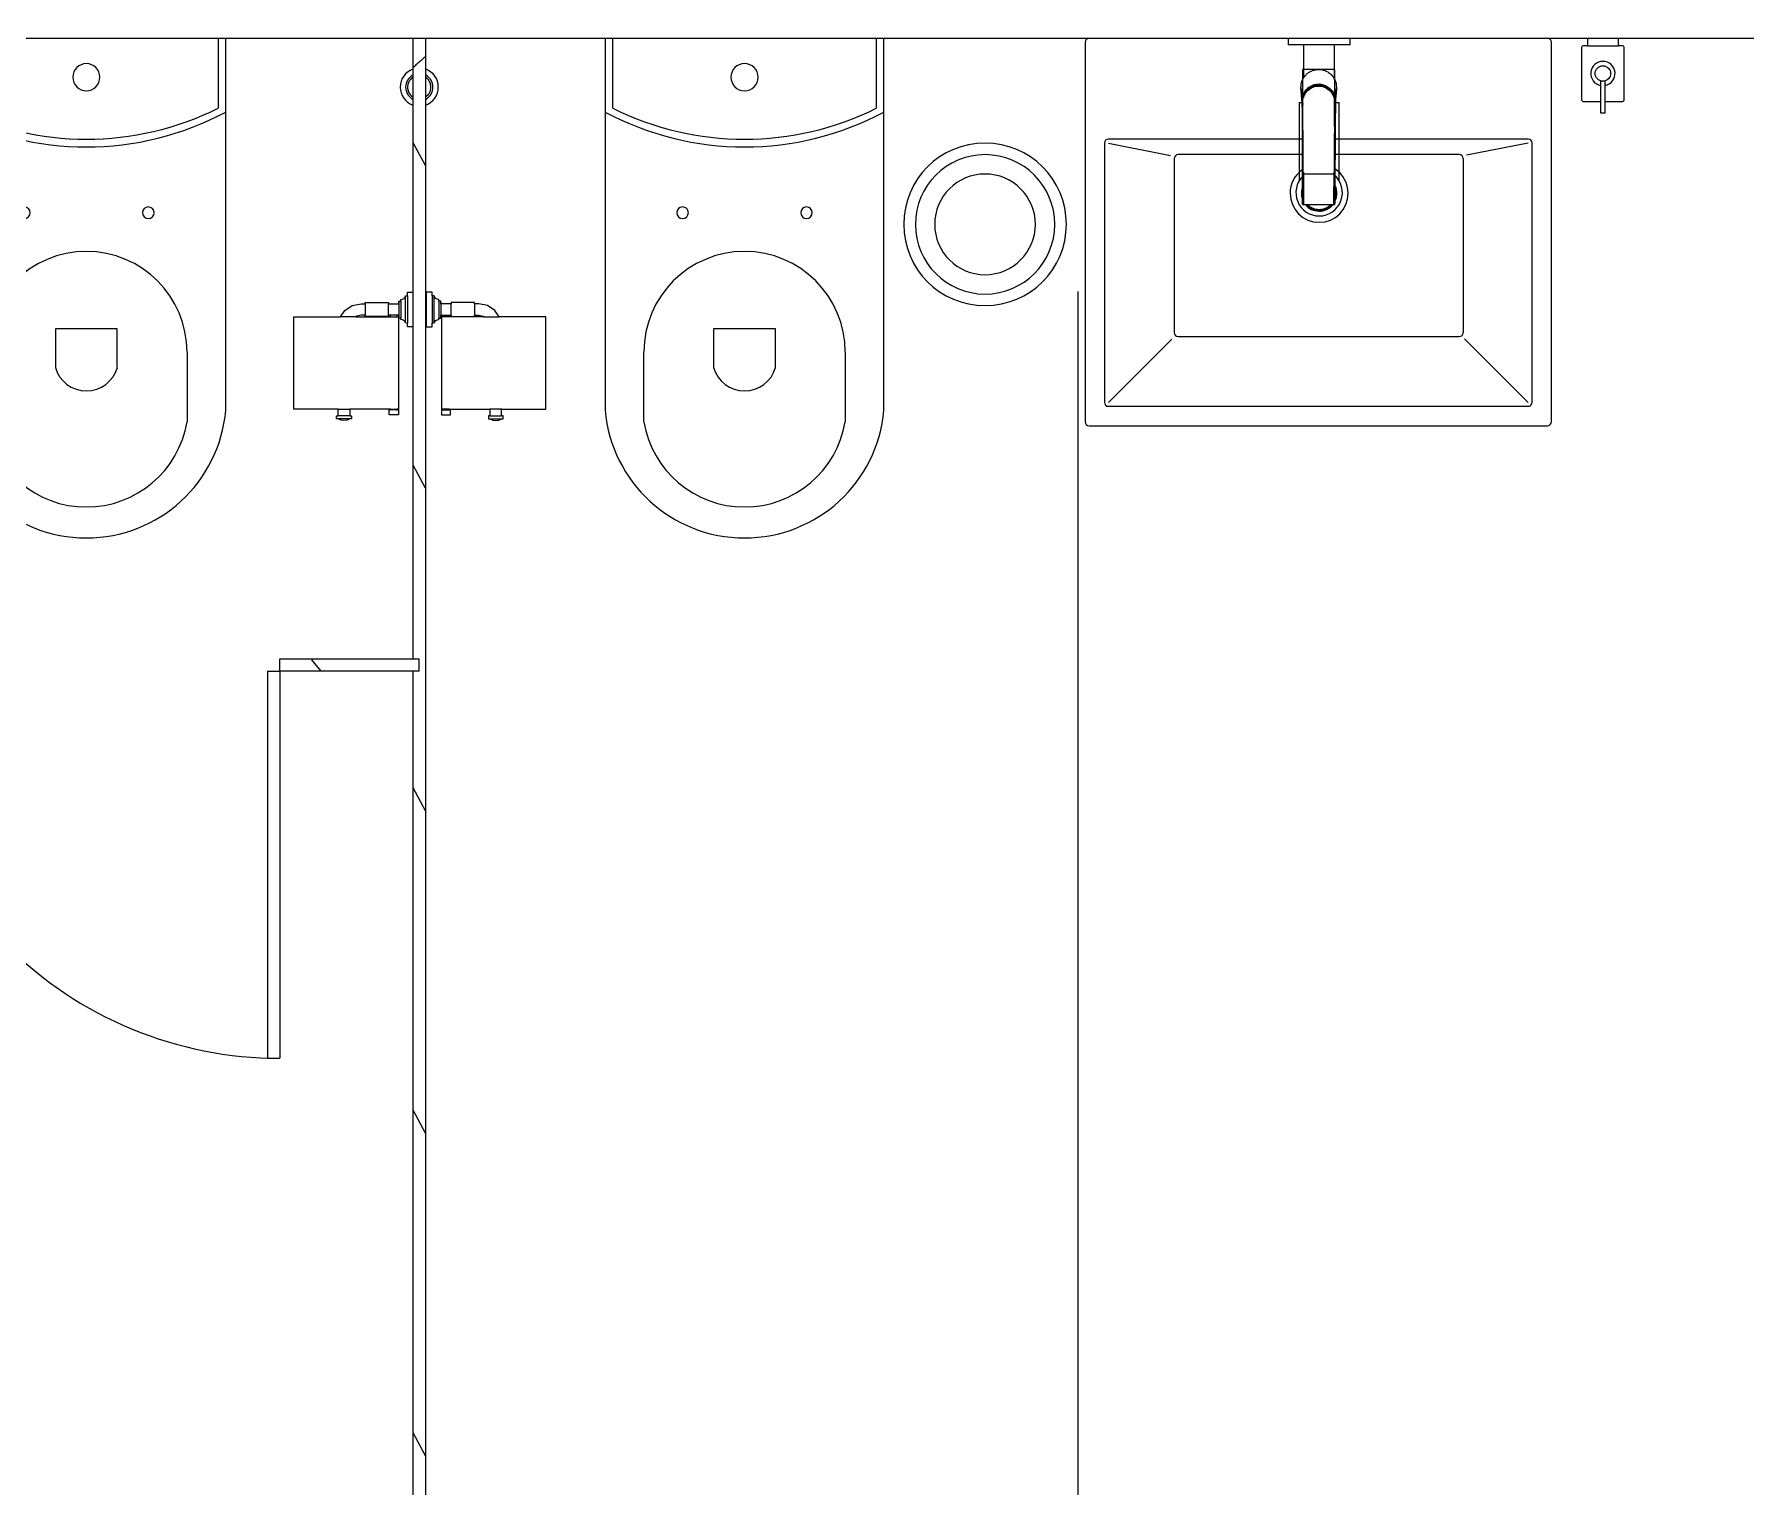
# Model space of a CAD drawing. Header units: millimetres. Extents: x 81382 to 274764, y -8553 to 29000.
# Drawn here: x 97262 to 99472, y 8099 to 9975 of the extents above; entities that cross this region are included whole.
import ezdxf

# ---------------------------------------------------------------- set-up
doc = ezdxf.new("R2010")
doc.units = ezdxf.units.MM
doc.linetypes.add('Осевая', pattern=[3175, 635, -476.25, 1587.5, -476.25])
for name, color, linetype, lineweight in [('0-1', 7, 'Continuous', 9), ('A-DETL-GENF', 7, 'Continuous', 9), ('A-DOOR', 7, 'Continuous', 9), ('A-GENM', 7, 'Continuous', 9), ('I-WALL', 7, 'Continuous', 9), ('P-SANR-FIXT', 7, 'Continuous', 9), ('P-SANR-FIXT-1', 7, 'Continuous', 13), ('Оси-2', 7, 'Осевая', 9)]:
    doc.layers.add(name, color=color, linetype=linetype, lineweight=lineweight)

# ---------------------------------------------------------------- blocks, each defined once
blk = doc.blocks.new('FP_126-План размещения напольных электротехнических лючков и розеток 3 этажа в осях 23-33')
at = {"layer": 'A-GENM'}
for p, q in [((19.3, 8), (20.4, 6.8)), ((20.4, 6.8), (21.4, 5.5)), ((21.4, 5.5), (22.4, 4.3)), ((22.4, 4.3), (23.5, 3.1)), ((23.5, 3.1), (24.6, 1.8)), ((24.6, 1.8), (25.6, 0.6)), ((25.6, 0.6), (26.7, -0.6)), ((26.7, -0.6), (27.8, -1.8)), ((27.8, -1.8), (28.9, -3.1)), ((28.9, -3.1), (30.1, -4.3)), ((30.1, -4.3), (31.2, -5.5)), ((31.2, -5.5), (32.3, -6.8)), ((32.3, -6.8), (33.5, -8))]:
    blk.add_line(p, q, dxfattribs=at)
blk = doc.blocks.new('131_Сантехническая перегородка 7 - СП-1-30858579-План размещения напольных электротехнических лючков и розеток 3 этажа в осях 23-33')
at = {"layer": 'A-GENM'}
h = blk.add_hatch(dxfattribs=at)
h.set_pattern_fill('FP_40', color=256, style=0, pattern_type=2)
h.set_pattern_definition([(198.435, (9964.92, -97651.21), (-832.99954, -416.50086), [158.05, -1159.038]), (229.399, (9814.98, -97701.19), (-2082.486787, -2499.010644), [76.799, -3763.143]), (226.848, (9765, -97343), (-5830.957739, -6247.5402574), [182.691, -8951.868]), (199.983, (9640.05, -97476.28), (-3332.002656, -1249.49393), [97.5, -4777.508]), (180, (9964.9, -97509.6), (-416.5, -416.5), [83.3, -333.2]), (208.443, (9881.62, -97509.6), (5414.4962996, 2915.5071394), [227.365, -11140.87]), (174.289, (9681.7, -97617.89), (3748.496867, -416.5263), [83.716, -4102.058]), (219.806, (9598.4, -97609.56), (2082.48651, 1666.01521), [65.059, -3187.91])])
h.paths.add_polyline_path([(2165.9, -8), (2165.9, 8), (45.9, 8), (45.9, -8), (796.9, -8), (796.9, 0), (812.9, 0), (812.9, -8), (1654, -8)])
for p, q in [((-4.1, 8), (45.9, 8)), ((45.9, 8), (2165.9, 8)), ((45.9, -8), (-4.1, -8)), ((796.9, -8), (45.9, -8)), ((2165.9, -8), (812.9, -8))]:
    blk.add_line(p, q, dxfattribs=at)
at = {"layer": 'A-GENM', "flags": 128}
for points in [[(71.5, 8), (71.1, 8.5), (70.8, 9), (70.4, 9.5), (70, 9.9), (69.6, 10.4), (69.2, 10.8), (68.8, 11.2), (68.3, 11.6), (67.8, 12), (67.3, 12.3), (66.8, 12.7), (66.3, 13), (65.8, 13.3), (65.3, 13.6), (64.7, 13.8), (64.2, 14), (63.6, 14.3), (63, 14.4), (62.4, 14.6), (61.9, 14.7), (61.3, 14.9), (60.7, 14.9), (60.1, 15), (59.5, 15.1), (58.9, 15.1), (58.3, 15.1), (57.7, 15), (57.1, 15), (56.5, 14.9), (55.9, 14.8), (55.3, 14.7), (54.7, 14.5), (54.1, 14.4), (53.5, 14.2), (53, 13.9), (52.4, 13.7), (51.9, 13.4), (51.4, 13.2), (50.8, 12.9), (50.3, 12.5), (49.8, 12.2), (49.3, 11.8), (48.9, 11.4), (48.4, 11), (48, 10.6), (47.6, 10.2), (47.2, 9.7), (46.8, 9.3), (46.4, 8.8), (46.1, 8.3), (45.9, 8)], [(45.9, -8), (46.3, -8.5), (46.6, -9), (47, -9.5), (47.4, -9.9), (47.8, -10.4), (48.2, -10.8), (48.6, -11.2), (49.1, -11.6), (49.6, -12), (50, -12.3), (50.5, -12.7), (51.1, -13), (51.6, -13.3), (52.1, -13.6), (52.7, -13.8), (53.2, -14), (53.8, -14.3), (54.4, -14.4), (54.9, -14.6), (55.5, -14.7), (56.1, -14.9), (56.7, -14.9), (57.3, -15), (57.9, -15.1), (58.5, -15.1), (59.1, -15.1), (59.7, -15), (60.3, -15), (60.9, -14.9), (61.5, -14.8), (62.1, -14.7), (62.7, -14.5), (63.3, -14.4), (63.8, -14.2), (64.4, -13.9), (65, -13.7), (65.5, -13.4), (66, -13.2), (66.6, -12.9), (67.1, -12.5), (67.6, -12.2), (68, -11.8), (68.5, -11.4), (69, -11), (69.4, -10.6), (69.8, -10.2), (70.2, -9.7), (70.6, -9.3), (70.9, -8.8), (71.3, -8.3), (71.5, -8)]]:
    blk.add_lwpolyline(points, dxfattribs=at)
at = {"layer": 'A-GENM'}
for radius, start, end in [(24.6, 19.9113, 160.0887), (17.6, 28.9731, 151.0269), (15.1, 78.8699, 146.2189), (15.1, 33.7811, 53.124), (24.6, 199.9113, 340.0887), (17.6, 208.9731, 331.0269), (15.1, 213.7811, 233.124), (15.1, 258.8699, 326.2189)]:
    blk.add_arc((58.7, 0), radius, start, end, dxfattribs=at)
blk.add_blockref('FP_126-План размещения напольных электротехнических лючков и розеток 3 этажа в осях 23-33', (0, 0), dxfattribs=at)
blk = doc.blocks.new('131_Сантехническая перегородка_Дверь 5 - СД-1-V130-План размещения напольных электротехнических лючков и розеток 3 этажа в осях 23-33')
at = {"layer": 'A-GENM'}
h = blk.add_hatch(dxfattribs=at)
h.set_pattern_fill('FP_46', color=256, style=0, pattern_type=2)
h.set_pattern_definition([(288.435, (97721.21, 9160), (416.50086, -832.99954), [158.05, -1159.038]), (319.399, (97771.19, 9010.06), (2499.010644, -2082.486787), [76.799, -3763.143]), (316.848, (97413, 8960.08), (6247.5402574, -5830.957739), [182.691, -8951.868]), (289.983, (97546.28, 8835.13), (1249.49393, -3332.002656), [97.5, -4777.508]), (270, (97579.6, 9160), (416.5, -416.5), [83.3, -333.2]), (298.443, (97579.6, 9076.7), (-2915.5071394, 5414.4962996), [227.365, -11140.87]), (264.289, (97687.89, 8876.78), (416.5263, 3748.496867), [83.716, -4102.058]), (309.806, (97679.56, 8793.48), (-1666.01521, 2082.48651), [65.059, -3187.91])])
h.paths.add_polyline_path([(70, 8), (70, -8), (250, -8), (250, 8)])
at = {"layer": 'A-DOOR'}
for p, q in [((266, 508), (250, 508)), ((250, 8), (250, 508)), ((266, 8), (266, 508)), ((266, 8), (250, 8))]:
    blk.add_line(p, q, dxfattribs=at)
blk.add_arc((250, 8), 500, 360, 90, dxfattribs=at)
at = {"layer": 'A-GENM'}
for p, q in [((70, 8), (250, 8)), ((70, 8), (70, -8)), ((250, 8), (250, -8)), ((750, 8), (930, 8)), ((750, 8), (750, -8)), ((930, 8), (930, -8)), ((250, -8), (70, -8)), ((930, -8), (750, -8))]:
    blk.add_line(p, q, dxfattribs=at)
blk = doc.blocks.new('WC Seat_2 with Cistern-Wall Based - SE22-33487382-План размещения напольных электротехнических лючков и розеток 3 этажа в осях 23-33')
at = {"layer": 'P-SANR-FIXT'}
for p, q in [((-5, 410.5), (-5, 500.5)), ((255, 500.5), (255, 410.5)), ((-55, 485.5), (-55, 100.5)), ((305, 100.5), (305, 485.5)), ((85, 430.5), (85, 380.5)), ((165, 380.5), (165, 430.5)), ((85, 380.5), (165, 380.5)), ((-55, 100.5), (-55, 5.5)), ((-45, 5.5), (-45, 95.6)), ((295, 95.6), (295, 5.5)), ((305, 5.5), (305, 100.5))]:
    blk.add_line(p, q, dxfattribs=at)
for centre, radius, start, end in [((125, 469.8), 180.7, 4.9791, 175.0209), ((125, 478.7), 131.8, 9.5273, 170.4727), ((125, 418.8), 41.7, 16.2602, 163.7398), ((125, 410.5), 130, 180, 360), ((45, 230.5), 7.5, 0, 180), ((45, 230.5), 7.5, 180, 360), ((205, 230.5), 7.5, 0, 180), ((205, 230.5), 7.5, 180, 360), ((125, -237), 382.5, 61.9275, 118.0725), ((125, -247), 382.5, 63.6122, 116.3878), ((125, 55.5), 17.5, 0, 180), ((125, 55.5), 17.5, 180, 360)]:
    blk.add_arc(centre, radius, start, end, dxfattribs=at)
blk = doc.blocks.new('сифон - Для раковины-V150-План размещения напольных электротехнических лючков и розеток 3 этажа в осях 23-33')
at = {"layer": 'P-SANR-FIXT'}
for p, q in [((116.7, 26), (15, 26)), ((116.7, 26), (116.7, 20.9)), ((199.2, 40), (191.1, 40)), ((191.1, -40), (191.1, 40)), ((116.7, -19.7), (116.7, -26)), ((15, -26), (116.7, -26)), ((191.1, -40), (199.2, -40))]:
    blk.add_line(p, q, dxfattribs=at)
for start, end in [(45, 180), (180, 319.7584)]:
    blk.add_arc((0, 0), 30, start, end, dxfattribs=at)
at = {"layer": 'P-SANR-FIXT-1'}
for p, q in [((127.1, 20), (123.1, 20)), ((191.1, 20), (147.8, 20)), ((21.9, -20), (49, -20)), ((49, -20), (56, -20)), ((56, -20), (75, -20)), ((85.7, -20), (118.5, -20)), ((119.7, -20), (122.9, -20)), ((145.8, -20), (191.1, -20))]:
    blk.add_line(p, q, dxfattribs=at)
for radius, start, end in [(22.5, 67.2152, 113.0759), (22.5, 133.7338, 180), (22.5, 180, 225.6765), (21.5, 136.1578, 180), (21.5, 180, 223.3802), (21.5, 72, 108), (22.5, 241.9585, 297.7301), (21.5, 245.8675, 293.8296)]:
    blk.add_arc((0, 0), radius, start, end, dxfattribs=at)
blk = doc.blocks.new('раковина - 400 x 500mm-30615599-План размещения напольных электротехнических лючков и розеток 3 этажа в осях 23-33')
at = {"layer": 'P-SANR-FIXT'}
for p, q in [((-249.5, -5), (-249.5, -495)), ((352.5, -495), (352.5, -5)), ((32, -130), (-219.5, -130)), ((322.5, -130), (72, -130)), ((-224.5, -135), (-224.5, -470)), ((-219.5, -135), (-139.5, -151)), ((-126, -150), (-129.5, -150)), ((31.1, -150), (-126, -150)), ((233.5, -150), (72, -150)), ((322.5, -135), (242.8, -150.5)), ((327.5, -470), (327.5, -135)), ((-134.5, -155), (-134.5, -380)), ((238.5, -155), (238.5, -380)), ((-219.5, -470), (-137.6, -388.1)), ((-129.5, -385), (233.5, -385)), ((322.5, -470), (240.2, -387.7)), ((-219.5, -475), (322.5, -475)), ((-244.5, -500), (347.5, -500))]:
    blk.add_line(p, q, dxfattribs=at)
for centre, radius, start, end in [((-244.5, -5), 5, 91.1622, 180), ((347.5, -5), 5, 0, 88.8378), ((-219.5, -135), 5, 90, 180), ((322.5, -135), 5, 0, 90), ((-129.5, -155), 5, 90, 180), ((233.5, -155), 5, 0, 90), ((52.6, -199.9), 37.5, 126.0439, 180), ((52.6, -199.9), 37.5, 360, 57.1518), ((52.6, -199.9), 23, 161.6312, 180), ((52.6, -199.9), 23, 360, 25.149), ((52.6, -199.9), 37.5, 180, 360), ((52.6, -199.9), 23, 180, 198.741), ((52.6, -199.9), 23, 219.4751, 319.8471), ((52.6, -199.9), 23, 334.4204, 360), ((-129.5, -380), 5, 180, 270), ((233.5, -380), 5, 270, 360), ((-219.5, -470), 5, 180, 270), ((322.5, -470), 5, 270, 0), ((-244.5, -495), 5, 180, 270), ((347.5, -495), 5, 270, 0)]:
    blk.add_arc(centre, radius, start, end, dxfattribs=at)
blk = doc.blocks.new('смеситель для раковины - Default-V151-План размещения напольных электротехнических лючков и розеток 3 этажа в осях 23-33')
at = {"layer": '0-1'}
for p, q in [((19.7, 151.6), (-19.8, 151.6)), ((19.8, 111.8), (-19.8, 111.8)), ((-20.3, 110), (-20.4, 97.4)), ((20.4, 97.4), (20.3, 110)), ((-22.8, 3), (-21.8, 15.6)), ((-20.7, 17.2), (-20.7, 16.7)), ((20.8, 16.7), (20.8, 17.2))]:
    blk.add_line(p, q, dxfattribs=at)
at = {"layer": '0-1', "flags": 128}
for points in [[(-19.8, 151.6), (-20, 151.6), (-20.2, 151.6), (-20.3, 151.5), (-20.4, 151.5), (-20.5, 151.4), (-20.6, 151.3), (-20.6, 151.2), (-20.7, 151.1), (-20.7, 151.1), (-20.7, 151), (-20.7, 151), (-20.8, 150.9), (-20.8, 150.6), (-20.8, 149.7), (-20.8, 148.7), (-20.8, 147.7), (-20.9, 146.7), (-20.9, 145.3), (-21.1, 93.2)], [(19.7, 151.6), (20, 151.6), (20.2, 151.6), (20.4, 151.5), (20.5, 151.4), (20.6, 151.3), (20.6, 151.3), (20.7, 151.2), (20.7, 151.1), (20.7, 151.1), (20.7, 151), (20.8, 151), (20.8, 150.9), (20.8, 150.6)], [(-19.8, 111.8), (-19.9, 111.8), (-20, 111.8), (-20.1, 111.8), (-20.1, 111.7), (-20.2, 111.7), (-20.3, 111.6), (-20.3, 111.5), (-20.3, 111.5), (-20.3, 111.4), (-20.3, 111.4), (-20.3, 111.4), (-20.3, 111.3), (-20.3, 111.2), (-20.3, 111), (-20.3, 110.8), (-20.3, 110.6), (-20.3, 110.3), (-20.3, 110)], [(12.1, -0.1), (14.4, 1.7), (18.1, 6.1), (20.4, 11.5), (21.2, 17.2), (21.2, 36.2), (21.1, 56), (21, 111.4)], [(19.8, 111.8), (19.9, 111.8), (20, 111.8), (20.1, 111.8), (20.2, 111.7), (20.2, 111.6), (20.3, 111.6), (20.3, 111.5), (20.3, 111.5), (20.3, 111.4), (20.3, 111.4), (20.3, 111.3), (20.3, 111.1), (20.3, 110.9), (20.3, 110.7), (20.3, 110.4), (20.3, 110)], [(-18.9, 7.6), (-20, 10.3), (-20.8, 13.1), (-21.1, 18.6), (-21.1, 48.6), (-21.1, 93.2)], [(-21.8, 15.6), (-21.7, 19.7), (-21.6, 24.4), (-21.5, 30.8), (-21.4, 37.1), (-21.3, 49.4), (-21.2, 68.8), (-21.1, 88)], [(21.8, 15.6), (22.1, 11.2), (22.8, 3)]]:
    blk.add_lwpolyline(points, dxfattribs=at)
at = {"layer": 'P-SANR-FIXT'}
for p, q in [((21, 151.6), (-21, 151.6)), ((-21, 151.6), (-21, -23)), ((-19.7, 144), (-19.8, 111.7)), ((19.8, 111.7), (19.7, 144)), ((21, -23), (21, 151.6)), ((-21, 19.9), (-20.8, 19.8)), ((-20.4, 22), (-20.8, 19.8)), ((19.4, 12.9), (20.4, 11.1)), ((20.8, 19.8), (20.4, 22)), ((21, 19.9), (20.8, 19.8)), ((20.9, 18.5), (20.8, 19.8)), ((20.9, 18.4), (21.1, 18.4)), ((22.5, 5), (22.9, 0.9)), ((-0.6, -2.8), (0.6, -2.8)), ((-21, -23), (21, -23))]:
    blk.add_line(p, q, dxfattribs=at)
at = {"layer": 'P-SANR-FIXT', "flags": 128}
for points in [[(-21.1, 16.9), (-21.1, 42.2), (-21, 67.6), (-20.8, 118.3), (-20.7, 143.7), (-20.7, 149.4), (-20.8, 150.2), (-20.9, 145.3), (-20.9, 138.9), (-21.1, 88.1)], [(-20.1, 88.1), (-20.1, 99.6), (-20, 111), (-20, 122.4), (-19.9, 133.8), (-19.9, 145.2)], [(19.9, 145.2), (19.9, 138.9), (19.9, 132.6), (20, 126.2), (20, 119.9), (20, 113.5), (20, 107.2), (20.1, 100.8), (20.1, 94.5), (20.1, 88.1)], [(21.1, 88.1), (20.9, 138.9), (20.9, 145.3), (20.8, 150.2), (20.7, 149.4), (20.7, 143.7), (20.8, 118.3), (21, 67.6), (21.1, 42.2), (21.1, 16.9)], [(-21.1, 18.6), (-21.1, 18.6), (-21.1, 18.6), (-21, 18.6), (-21, 18.6), (-21, 18.5), (-20.9, 18.5), (-20.9, 18.5)], [(-21.1, 18.4), (-21.1, 18), (-21.1, 17.6), (-21.1, 17.2), (-21.1, 16.8), (-21.1, 16.4)], [(-20.8, 19.8), (-20.9, 19.2), (-20.9, 18.5)], [(-15.9, 4.1), (-13.1, 1.6), (-9.8, -0.4), (-6.1, -1.8), (-2.1, -2.5), (2.1, -2.5), (6.1, -1.8), (9.8, -0.4), (11.1, 0.4)], [(11.5, 0.5), (13.1, 1.6), (15.9, 4.1)], [(21.1, 16.4), (21.1, 16.8), (21.1, 17.2), (21.1, 17.6), (21.1, 18), (21.1, 18.4)], [(22.9, 0.9), (22.7, 3.2), (22.5, 5.6), (22.3, 7.9), (22.1, 10.8), (21.8, 15.2)], [(0.6, -3.9), (0.3, -3.9), (0.1, -3.9), (-0.1, -3.9), (-0.3, -3.9), (-0.6, -3.9)]]:
    blk.add_lwpolyline(points, dxfattribs=at)
at = {"layer": 'P-SANR-FIXT'}
for centre, major_axis, ratio, start_param, end_param in [((-19.8, 109.7), (-0.5, 0.002), 0.095846, 0.017294, 1.571164), ((19.8, 109.7), (0.5, 0.002), 0.095848, 4.711795, 6.265892), ((0, 17.2), (20.8, 0), 0.98634, 3.038054, 3.141593), ((0, 17.2), (20.8, 0), 0.98634, 3.141593, 3.441377), ((0, 16.7), (20.8, 0), 0.98634, 3.141593, 3.372062), ((0, 16.7), (20.7, 0), 0.98634, 3.571127, 3.769911), ((0, 17.2), (20.8, 0), 0.98634, 3.613983, 5.358408), ((0, 16.7), (20.7, 0), 0.98634, 3.994763, 4.083653), ((0, 16.7), (20.8, 0), 0.98634, 5.376246, 5.846752), ((0, 17.2), (20.8, 0), 0.98634, 5.499139, 5.804813), ((0, 17.2), (-20.8, 0), 0.98634, 2.841808, 3.141593), ((0, 16.7), (20.8, 0), 0.98634, 6.052716, 6.283185), ((0, 17.2), (20.8, 0), 0.98634, 0, 0.103539), ((0, 16.7), (20.7, 0), 0.98634, 4.276566, 4.807479), ((0, 16.7), (20.8, 0), 0.98634, 4.9338, 5.10736)]:
    blk.add_ellipse(centre, major_axis=major_axis, ratio=ratio, start_param=start_param, end_param=end_param, dxfattribs=at)
for points, knots in [([(-19.9, 145.2), (-19.9, 146), (-19.9, 147.4), (-19.8, 149.3), (-19.8, 150.7), (-19.8, 151.5), (-19.8, 151.6), (-19.8, 151.6)], [0, 0, 0, 0, 0.1, 0.2, 0.3, 0.4, 0.4725859, 0.4725859, 0.4725859, 0.4725859]), ([(-19.8, 151.6), (-19.7, 151.6), (-19.7, 151.6), (-19.7, 151.2), (-19.7, 150), (-19.7, 148.3), (-19.7, 146.2), (-19.7, 144.8), (-19.7, 144)], [0.4728347, 0.4728347, 0.4728347, 0.4728347, 0.5, 0.6, 0.7, 0.8, 0.9, 1, 1, 1, 1]), ([(19.7, 144), (19.7, 144.8), (19.7, 146.2), (19.7, 148.3), (19.7, 150), (19.7, 151.2), (19.7, 151.6), (19.7, 151.6), (19.7, 151.6)], [0, 0, 0, 0, 0.1, 0.2, 0.3, 0.4, 0.5, 0.5274121, 0.5274121, 0.5274121, 0.5274121]), ([(19.7, 151.6), (19.8, 151.6), (19.8, 151.5), (19.8, 150.7), (19.8, 149.3), (19.9, 147.4), (19.9, 146), (19.9, 145.2)], [0.5275209, 0.5275209, 0.5275209, 0.5275209, 0.6, 0.7, 0.8, 0.9, 1, 1, 1, 1]), ([(-19.8, 111.8), (-19.8, 111.8), (-19.8, 111.7), (-19.8, 110.9), (-19.8, 110.1), (-19.8, 109.7)], [0.4695548, 0.4695548, 0.4695548, 0.4695548, 0.6, 0.8, 1, 1, 1, 1]), ([(19.8, 109.7), (19.8, 110.1), (19.8, 110.9), (19.8, 111.7), (19.8, 111.8), (19.8, 111.8)], [0, 0, 0, 0, 0.2, 0.4, 0.5304748, 0.5304748, 0.5304748, 0.5304748]), ([(-20.4, 97.4), (-20.4, 91.1), (-20.5, 81.8), (-20.6, 69.7), (-20.6, 60), (-20.7, 52.6), (-20.8, 47.4), (-20.8, 45.2), (-20.8, 43.5), (-20.9, 41.8), (-20.9, 39.8), (-20.9, 37.7), (-20.9, 36.2), (-20.9, 35.4), (-21, 34.1), (-21, 32.6), (-21, 31), (-21, 29.7), (-21, 28.6), (-21, 27.7), (-21, 26.8), (-21.1, 25.6), (-21.1, 22.9), (-21.1, 20.4), (-21.1, 18.4)], [0, 0, 0, 0, 0.222222, 0.333333, 0.444444, 0.583333, 0.618056, 0.652778, 0.670139, 0.6875, 0.722222, 0.756944, 0.774306, 0.782986, 0.791667, 0.826389, 0.84375, 0.861111, 0.878472, 0.887153, 0.895833, 0.913194, 0.930556, 1, 1, 1, 1]), ([(-20.5, 43.6), (-20.5, 44.1), (-20.5, 44.9), (-20.5, 45.9), (-20.4, 46.5), (-20.4, 47), (-20.4, 47.6), (-20.3, 48.2), (-20.3, 49.3), (-20.3, 50.8), (-20.3, 52.7), (-20.3, 54.8), (-20.2, 57.1), (-20.2, 60.5), (-20.1, 67), (-20, 78.4), (-19.9, 90.5), (-19.9, 97.4)], [0.3665203, 0.3665203, 0.3665203, 0.3665203, 0.3928571, 0.4107143, 0.4196429, 0.4285714, 0.4375, 0.4464286, 0.4642857, 0.5, 0.5357143, 0.5714286, 0.6071429, 0.6428571, 0.7142857, 0.8571429, 1, 1, 1, 1]), ([(19.9, 97.4), (19.9, 90.5), (20, 78.4), (20.1, 66.9), (20.2, 60.3), (20.3, 57), (20.3, 54.6), (20.3, 52.6), (20.3, 50.7), (20.3, 49.2), (20.4, 48.1), (20.4, 47.4), (20.4, 46.9), (20.4, 46.4), (20.4, 45.8), (20.4, 44.6), (20.4, 43), (20.4, 41.3), (20.5, 40), (20.5, 39.2), (20.6, 38.5), (20.7, 37.9), (20.7, 37.5)], [0, 0, 0, 0, 0.1428571, 0.2857143, 0.3571429, 0.3928571, 0.4285714, 0.4642857, 0.5, 0.5357143, 0.5535714, 0.5625, 0.5714286, 0.5803571, 0.5892857, 0.6071429, 0.6428571, 0.6785714, 0.6964286, 0.7053571, 0.7142857, 0.7301718, 0.7301718, 0.7301718, 0.7301718]), ([(21.1, 18.4), (21.1, 19.2), (21.1, 20.8), (21.1, 23.1), (21.1, 25), (21.1, 26.5), (21, 27.6), (21, 28.6), (21, 30), (21, 31.7), (21, 33.4), (21, 34.6), (20.9, 35.2), (20.9, 35.7), (20.9, 36.3), (20.9, 36.9), (20.9, 38.1), (20.9, 39.8), (20.9, 41.4), (20.8, 42.8), (20.8, 44.1), (20.8, 45.8), (20.8, 48.6), (20.7, 53.5), (20.6, 60.7), (20.6, 68.9), (20.5, 76.5), (20.5, 85.7), (20.4, 92.7), (20.4, 97.4)], [0, 0, 0, 0, 0.027778, 0.055556, 0.083333, 0.097222, 0.111111, 0.125, 0.138889, 0.166667, 0.194444, 0.208333, 0.215278, 0.222222, 0.229167, 0.236111, 0.25, 0.277778, 0.305556, 0.319444, 0.333333, 0.361111, 0.388889, 0.444444, 0.555556, 0.666667, 0.75, 0.833333, 1, 1, 1, 1]), ([(-21.1, 88.1), (-21.1, 85.7), (-21.1, 82.2), (-21.1, 77.5), (-21.2, 73.9), (-21.2, 70.4), (-21.2, 66.8), (-21.2, 63.9), (-21.2, 61.5), (-21.2, 59.8), (-21.2, 58), (-21.2, 55.7), (-21.3, 52.8), (-21.3, 49.3), (-21.3, 46), (-21.3, 42.6), (-21.4, 39.4), (-21.4, 36.2), (-21.5, 32.2), (-21.5, 27.5), (-21.7, 20.9), (-21.8, 17.2), (-21.8, 15.2)], [0, 0, 0, 0, 0.083333, 0.125, 0.166667, 0.208333, 0.25, 0.291667, 0.3125, 0.333333, 0.354167, 0.375, 0.416667, 0.458333, 0.5, 0.541667, 0.583333, 0.625, 0.666667, 0.75, 0.833333, 1, 1, 1, 1]), ([(20.1, 88.1), (20.1, 88.2), (20.2, 88.3), (20.4, 88.2), (20.5, 88), (20.6, 87.8), (20.7, 87.5), (20.7, 87.3), (20.8, 87.1), (20.9, 87), (20.9, 86.9)], [0, 0, 0, 0, 0.1, 0.19375, 0.25, 0.3, 0.35, 0.4, 0.45, 0.525, 0.525, 0.525, 0.525]), ([(21.8, 15.2), (21.8, 16.4), (21.7, 19.4), (21.6, 24.2), (21.5, 28.2), (21.5, 30.6), (21.5, 32.4), (21.4, 34.1), (21.4, 35.8), (21.4, 37.3), (21.4, 38.7), (21.4, 39.8), (21.4, 41), (21.3, 42.6), (21.3, 44.7), (21.3, 47.5), (21.3, 50.9), (21.2, 55.1), (21.2, 60), (21.2, 65.1), (21.2, 69.9), (21.2, 74.5), (21.1, 80.6), (21.1, 85.1), (21.1, 88.1)], [0, 0, 0, 0, 0.142857, 0.285714, 0.357143, 0.392857, 0.428571, 0.464286, 0.5, 0.535714, 0.553571, 0.571429, 0.589286, 0.607143, 0.642857, 0.678571, 0.714286, 0.75, 0.785714, 0.821429, 0.857143, 0.892857, 0.928571, 1, 1, 1, 1]), ([(-21, 19.9), (-21, 20.5), (-20.9, 21.9), (-20.9, 23.9), (-20.9, 25.6), (-20.9, 26.9), (-20.9, 27.6), (-20.9, 28.1), (-20.9, 28.7), (-20.9, 29.4), (-21, 30.9), (-21, 33.1), (-21, 35.5), (-20.9, 37.4), (-20.9, 38.5), (-20.8, 39.3), (-20.7, 40.1), (-20.7, 40.7), (-20.6, 41.2), (-20.6, 41.3)], [0, 0, 0, 0, 0.0357143, 0.0714286, 0.1071429, 0.125, 0.1339286, 0.1428571, 0.1517857, 0.1607143, 0.1785714, 0.2142857, 0.25, 0.2678571, 0.2857143, 0.2946429, 0.3035714, 0.3214286, 0.3257253, 0.3257253, 0.3257253, 0.3257253]), ([(20.9, 33.9), (20.9, 33.6), (20.9, 32.5), (20.9, 30.9), (20.9, 29.2), (20.9, 28.3), (20.9, 27.5), (20.9, 26.8), (20.9, 25.6), (20.9, 23.9), (21, 21.9), (21, 20.5), (21, 19.9)], [0.7766981, 0.7766981, 0.7766981, 0.7766981, 0.7857143, 0.8214286, 0.8392857, 0.8571429, 0.8660714, 0.875, 0.8928571, 0.9285714, 0.9642857, 1, 1, 1, 1]), ([(-21.8, 15.2), (-21.9, 13.9), (-22, 12.1), (-22.1, 10.1), (-22.2, 8.7), (-22.3, 7.5), (-22.4, 6.6), (-22.5, 5.7), (-22.6, 4.8), (-22.7, 3.8), (-22.8, 2.5), (-22.9, 1.5), (-22.9, 0.9)], [0, 0, 0, 0, 0.166667, 0.25, 0.333333, 0.416667, 0.5, 0.583333, 0.666667, 0.75, 0.833333, 1, 1, 1, 1]), ([(22.9, 0.3), (22.9, -2.5), (22.3, -6.4), (20, -11.4), (17.7, -14.7), (14.9, -17.6), (11.6, -20), (7.9, -21.7), (4.5, -22.6), (1.5, -23), (-1.9, -23), (-6, -22.4), (-10, -20.8), (-12.8, -19.1), (-14.8, -17.5), (-16.7, -15.8), (-18.8, -13.3), (-21.9, -8.1), (-22.9, -3.2), (-22.9, 0.3)], [0, 0, 0, 0, 0.111111, 0.166667, 0.222222, 0.277778, 0.333333, 0.388889, 0.444444, 0.479167, 0.513889, 0.583333, 0.652778, 0.6875, 0.722222, 0.756944, 0.791667, 0.861111, 1, 1, 1, 1]), ([(-21, 19.9), (-21, 19.7), (-21, 19.5), (-21.1, 19.2), (-21.1, 18.9), (-21.1, 18.7), (-21.1, 18.6)], [0, 0, 0, 0, 0.333333, 0.5, 0.666667, 1, 1, 1, 1]), ([(-0.6, -3.9), (-1.6, -3.9), (-3.8, -3.7), (-7, -2.8), (-10, -1.5), (-12.8, 0.2), (-15.2, 2.3), (-17.3, 4.8), (-18.7, 7.1), (-19.6, 9), (-20.1, 10.6), (-20.6, 12.1), (-21, 14.3), (-21.1, 15.9), (-21.1, 16.9)], [0, 0, 0, 0, 0.1, 0.2, 0.3, 0.4, 0.5, 0.6, 0.7, 0.75, 0.8, 0.85, 0.9, 1, 1, 1, 1]), ([(-21.1, 16.4), (-21.1, 14.3), (-20.4, 11.1), (-18.7, 7.6), (-17.5, 5.8), (-16.4, 4.5), (-15.2, 3.2), (-13.9, 2.1), (-12.5, 1), (-10.9, 0.1), (-9.2, -0.7), (-6.9, -1.7), (-3.8, -2.5), (0, -2.8), (3.8, -2.5), (6.9, -1.7), (9, -0.9), (10.1, -0.3), (10.9, 0.1), (11.7, 0.5), (12.7, 1.2), (13.9, 2), (15, 3), (15.8, 3.8), (16.4, 4.5), (17, 5.2), (17.7, 6.2), (18.6, 7.6), (19.3, 9), (19.7, 9.9), (19.9, 10.5), (20, 10.9), (20.2, 11.2), (20.3, 11.7), (20.6, 12.6), (20.8, 13.8), (21, 15.1), (21.1, 16), (21.1, 16.4)], [0, 0, 0, 0, 0.111111, 0.166667, 0.194444, 0.222222, 0.25, 0.277778, 0.305556, 0.333333, 0.361111, 0.388889, 0.444444, 0.5, 0.555556, 0.611111, 0.638889, 0.652778, 0.666667, 0.680556, 0.694444, 0.722222, 0.75, 0.763889, 0.777778, 0.791667, 0.805556, 0.833333, 0.861111, 0.875, 0.881944, 0.888889, 0.895833, 0.902778, 0.916667, 0.944444, 0.972222, 1, 1, 1, 1]), ([(-20.8, 14.6), (-20.7, 14.1), (-20.6, 12.9), (-20.2, 11.6), (-20, 10.9)], [0, 0, 0, 0, 0.4, 1, 1, 1, 1]), ([(-20, 10.9), (-19.6, 9.8), (-18.5, 7.4), (-17, 5.2), (-15.9, 4.1)], [0, 0, 0, 0, 0.444444, 1, 1, 1, 1]), ([(21.1, 16.9), (21.1, 15.9), (21, 13.7), (20.2, 10.6), (19, 7.6), (16.7, 3.9), (12.9, 0), (7.1, -3.1), (2.7, -3.9), (0.6, -3.9)], [0, 0, 0, 0, 0.1, 0.2, 0.3, 0.4, 0.6, 0.8, 1, 1, 1, 1]), ([(15.9, 4.1), (16.7, 5), (18.4, 7.2), (19.5, 9.5), (20, 10.9)], [0, 0, 0, 0, 0.444444, 1, 1, 1, 1]), ([(20, 10.9), (20.2, 11.4), (20.5, 12.7), (20.7, 13.9), (20.8, 14.6)], [0, 0, 0, 0, 0.444444, 1, 1, 1, 1]), ([(-0.6, -3.9), (-0.6, -3.9), (-0.6, -3.7), (-0.6, -3.5), (-0.6, -3.1), (-0.6, -2.9), (-0.6, -2.8)], [0, 0, 0, 0, 0.363636, 0.545455, 0.727273, 1, 1, 1, 1]), ([(0.6, -3.9), (0.6, -3.9), (0.6, -3.7), (0.6, -3.5), (0.6, -3.1), (0.6, -2.9), (0.6, -2.8)], [0, 0, 0, 0, 0.363636, 0.545455, 0.727273, 1, 1, 1, 1])]:
    blk.add_open_spline(points, degree=3, knots=knots, dxfattribs=at)
for points in [[(-19.8, 111.8), (-19.8, 111.8), (-19.8, 111.8), (-19.8, 111.8)], [(19.8, 111.8), (19.8, 111.8), (19.8, 111.8), (19.8, 111.8)], [(-20.1, 88.1), (-20.4, 88.2), (-20.6, 88.2), (-20.8, 88.2)], [(-20, 85.7), (-20.1, 86.5), (-20.1, 87.3), (-20.1, 88.1)], [(20.1, 88.1), (20.1, 87.3), (20.1, 86.5), (20, 85.7)], [(-21.2, 19.5), (-21, 20.5), (-20.6, 21.4), (-20.2, 22.3)], [(-20.4, 22.5), (-20.7, 21.7), (-20.9, 20.8), (-21, 19.9)], [(20.2, 22.3), (21.2, 20.1), (21.8, 17.6), (21.8, 15.2)], [(21, 19.9), (20.9, 20.8), (20.7, 21.7), (20.4, 22.5)], [(-22.9, 0.9), (-22.9, 2.2), (-22.8, 3.6), (-22.6, 4.9)], [(-21.8, 15.2), (-21.8, 16.4), (-21.7, 17.6), (-21.4, 18.8)], [(-20.9, 18.4), (-21, 18.4), (-21.1, 18.4), (-21.1, 18.5)], [(-20.9, 18.3), (-20.9, 17.7), (-20.9, 16.5), (-20.8, 15.2), (-20.8, 14.6)], [(20.7, 19.9), (20.7, 17.5), (19.9, 12.6), (16.3, 6), (10.7, 1.1), (3.8, -1.6), (-3.7, -1.6), (-10.7, 1.1), (-16.3, 6), (-19.9, 12.6), (-20.7, 17.5), (-20.7, 19.9)], [(-20.4, 11.1), (-20.1, 11.7), (-19.8, 12.3), (-19.4, 12.9)], [(20.8, 14.6), (20.8, 15.2), (20.9, 16.5), (20.9, 17.8), (20.9, 18.4)], [(21.1, 18.5), (21.1, 18.5), (21, 18.5), (20.9, 18.5)], [(21.1, 18.5), (21.1, 18.6), (21.1, 18.7), (21.1, 18.9), (21.1, 19.2), (21.1, 19.4), (21, 19.6), (21, 19.8), (21, 19.9)], [(-3, -2.5), (-2.2, -2.7), (-1.4, -2.7), (-0.6, -2.8)]]:
    blk.add_open_spline(points, degree=3, dxfattribs=at)
blk = doc.blocks.new('мусорная корзина - Round_ Metal-30590745-План размещения напольных электротехнических лючков и розеток 3 этажа в осях 23-33')
at = {"layer": 'P-SANR-FIXT'}
for radius, start, end in [(105, 0, 180), (90, 360, 180), (65, 0, 180), (105, 180, 360), (90, 180, 360), (65, 180, 360)]:
    blk.add_arc((0, 0), radius, start, end, dxfattribs=at)
blk = doc.blocks.new('TOY_Диспансер мыло - Дозатор Elegance new 11654 019001 хром-30721027-План размещения напольных электротехнических лючков и розеток 3 этажа в осях 23-33')
at = {"layer": 'A-GENM'}
for p, q in [((127.9, 101.6), (122.2, 101.6)), ((122.2, 101.6), (122.2, 86.7)), ((127.9, 86.7), (127.9, 101.6)), ((97.5, 84.7), (97.5, 17)), ((122.2, 86.7), (99.5, 86.7)), ((122.2, 86.7), (102.9, 86.7)), ((122.2, 87.7), (122.2, 60.3)), ((127.9, 60.3), (127.9, 87.7)), ((146.9, 86.7), (127.9, 86.7)), ((150.5, 86.7), (127.9, 86.7)), ((152.5, 17), (152.5, 84.7)), ((99.5, 15), (105, 15)), ((145, 15), (105, 15)), ((105, 15), (105, 5.5)), ((145, 5.5), (145, 15)), ((145, 15), (150.5, 15))]:
    blk.add_line(p, q, dxfattribs=at)
blk.add_circle((125, 50.7), 10, dxfattribs=at)
for centre, radius, start, end in [((99.5, 84.7), 2, 90, 180), ((150.5, 84.7), 2, 360, 90), ((125, 50.7), 15.7, 100.4353, 79.365), ((99.5, 17), 2, 180, 270), ((150.5, 17), 2, 270, 360)]:
    blk.add_arc(centre, radius, start, end, dxfattribs=at)
blk = doc.blocks.new('Sanitary_Toilet-Accessories_Gessi_Wall-mounted-paper-roll-holder-65449 - Chrome-V164-План размещения напольных электротехнических лючков и розеток 3 этажа в осях 23-33')
at = {"layer": 'A-DETL-GENF'}
for p, q in [((97739.7, 9633.3), (97741.1, 9634.8)), ((97741.1, 9634.8), (97741.8, 9636.5)), ((97741.8, 9601.6), (97741.8, 9636.5)), ((97741.8, 9636.5), (97744.3, 9636.5)), ((97744.3, 9636.5), (97744.3, 9641.5)), ((97744.3, 9641.5), (97751.5, 9641.5)), ((97744.3, 9636.5), (97744.3, 9601.5)), ((97657.8, 9609.5), (97663.4, 9617.9)), ((97663.4, 9617.9), (97673, 9624.3)), ((97673, 9624.3), (97684.3, 9626.5)), ((97684.3, 9611.5), (97678.7, 9610.4)), ((97684.3, 9626.5), (97689.8, 9626.5)), ((97689.8, 9611.5), (97684.3, 9611.5)), ((97689.8, 9626.5), (97689.8, 9628)), ((97689.8, 9628), (97719.8, 9628)), ((97689.8, 9626.5), (97689.8, 9611.5)), ((97689.8, 9610), (97689.8, 9611.5)), ((97719.8, 9628), (97719.8, 9626.5)), ((97719.8, 9611.5), (97719.8, 9626.5)), ((97719.8, 9626.5), (97733.3, 9626.5)), ((97722.5, 9611.5), (97719.8, 9611.5)), ((97719.8, 9611.5), (97719.8, 9610)), ((97730.5, 9611.5), (97722.5, 9611.5)), ((97722.5, 9609.5), (97722.5, 9611.5)), ((97733.3, 9611.5), (97730.5, 9611.5)), ((97730.5, 9611.5), (97730.5, 9609.5)), ((97733.3, 9626.5), (97733.3, 9630)), ((97733.3, 9630), (97735.8, 9630)), ((97733.3, 9628), (97733.3, 9609.5)), ((97733.3, 9608), (97733.3, 9611.5)), ((97735.8, 9632), (97737.8, 9632.3)), ((97735.8, 9630), (97735.8, 9632)), ((97735.8, 9630), (97735.8, 9608)), ((97737.8, 9632.3), (97739.7, 9633.3)), ((97597.5, 9607.9), (97597.7, 9609.5)), ((97597.5, 9491.8), (97597.5, 9607.9)), ((97597.7, 9609.5), (97657.8, 9609.5)), ((97677.4, 9609.5), (97657.8, 9609.5)), ((97678.7, 9610.4), (97677.4, 9609.5)), ((97677.4, 9609.5), (97722.5, 9609.5)), ((97719.8, 9610), (97689.8, 9610)), ((97722.5, 9609.5), (97730.5, 9609.5)), ((97730.5, 9609.5), (97732.5, 9609.5)), ((97732.5, 9609.5), (97732.5, 9490.5)), ((97735.8, 9608), (97733.3, 9608)), ((97735.8, 9606), (97735.8, 9608)), ((97737.8, 9605.7), (97735.8, 9606)), ((97739.7, 9604.8), (97737.8, 9605.7)), ((97741.1, 9603.3), (97739.7, 9604.8)), ((97741.8, 9601.6), (97741.1, 9603.3)), ((97744.3, 9601.5), (97741.8, 9601.6)), ((97744.3, 9596.5), (97744.3, 9601.5)), ((97751.5, 9596.5), (97744.3, 9596.5)), ((97597.7, 9490.5), (97597.5, 9491.8)), ((97654.8, 9490.5), (97597.7, 9490.5)), ((97652.8, 9478), (97652.8, 9481.5)), ((97652.8, 9481.5), (97654.8, 9481.5)), ((97654.8, 9490.5), (97669.8, 9490.5)), ((97654.8, 9481.5), (97654.8, 9490.5)), ((97669.8, 9481.5), (97654.8, 9481.5)), ((97722.5, 9490.5), (97669.8, 9490.5)), ((97669.8, 9490.5), (97669.8, 9481.5)), ((97669.8, 9481.5), (97671.8, 9481.5)), ((97671.8, 9481.5), (97671.8, 9478)), ((97720.5, 9483), (97720.5, 9489.5)), ((97720.5, 9489.5), (97722.5, 9489.5)), ((97732.5, 9483), (97720.5, 9483)), ((97722.5, 9490.5), (97730.5, 9490.5)), ((97722.5, 9489.5), (97722.5, 9490.5)), ((97730.5, 9489.5), (97722.5, 9489.5)), ((97732.5, 9490.5), (97730.5, 9490.5)), ((97730.5, 9490.5), (97730.5, 9489.5)), ((97730.5, 9489.5), (97732.5, 9489.5)), ((97732.5, 9489.5), (97732.5, 9483)), ((97654.8, 9478), (97652.8, 9478)), ((97669.8, 9478), (97654.8, 9478)), ((97658.3, 9476.2), (97654.8, 9478)), ((97662.3, 9475.5), (97658.3, 9476.2)), ((97666.3, 9476.2), (97662.3, 9475.5)), ((97669.8, 9478), (97666.3, 9476.2)), ((97671.8, 9478), (97669.8, 9478))]:
    blk.add_line(p, q, dxfattribs=at)
blk = doc.blocks.new('Sanitary_Toilet-Accessories_Gessi_Wall-mounted-paper-roll-holder-65449 - Chrome-30916167-План размещения напольных электротехнических лючков и розеток 3 этажа в осях 23-33')
at = {"layer": 'A-DETL-GENF'}
for p, q in [((97768.3, 9641.5), (97768.3, 9596.5)), ((97776.3, 9641.5), (97768.3, 9641.5)), ((97776.3, 9636.5), (97776.3, 9641.5)), ((97776.3, 9636.5), (97776.3, 9601.5)), ((97778.8, 9636.5), (97776.3, 9636.5)), ((97778.8, 9601.6), (97778.8, 9636.5)), ((97779.5, 9634.8), (97778.8, 9636.5)), ((97780.9, 9633.3), (97779.5, 9634.8)), ((97782.8, 9632.3), (97780.9, 9633.3)), ((97784.8, 9632), (97782.8, 9632.3)), ((97784.8, 9630), (97784.8, 9632)), ((97784.8, 9630), (97784.8, 9608)), ((97787.3, 9630), (97784.8, 9630)), ((97787.3, 9626.5), (97787.3, 9630)), ((97787.3, 9628), (97787.3, 9609.5)), ((97800.8, 9626.5), (97787.3, 9626.5)), ((97787.3, 9611.5), (97790, 9611.5)), ((97787.3, 9608), (97787.3, 9611.5)), ((97790, 9611.5), (97798, 9611.5)), ((97790, 9611.5), (97790, 9609.5)), ((97798, 9611.5), (97800.8, 9611.5)), ((97798, 9609.5), (97798, 9611.5)), ((97800.8, 9628), (97800.8, 9626.5)), ((97830.8, 9628), (97800.8, 9628)), ((97800.8, 9611.5), (97800.8, 9626.5)), ((97800.8, 9611.5), (97800.8, 9610)), ((97830.8, 9626.5), (97830.8, 9628)), ((97830.8, 9626.5), (97830.8, 9611.5)), ((97836.3, 9626.5), (97830.8, 9626.5)), ((97830.8, 9611.5), (97836.3, 9611.5)), ((97830.8, 9610), (97830.8, 9611.5)), ((97847.6, 9624.3), (97836.3, 9626.5)), ((97836.3, 9611.5), (97841.8, 9610.4)), ((97857.1, 9617.9), (97847.6, 9624.3)), ((97862.7, 9609.5), (97857.1, 9617.9)), ((97768.3, 9596.5), (97776.3, 9596.5)), ((97776.3, 9601.5), (97778.8, 9601.6)), ((97776.3, 9596.5), (97776.3, 9601.5)), ((97778.8, 9601.6), (97779.5, 9603.3)), ((97779.5, 9603.3), (97780.9, 9604.8)), ((97780.9, 9604.8), (97782.8, 9605.7)), ((97782.8, 9605.7), (97784.8, 9606)), ((97784.8, 9608), (97787.3, 9608)), ((97784.8, 9606), (97784.8, 9608)), ((97788, 9609.5), (97788, 9490.5)), ((97790, 9609.5), (97788, 9609.5)), ((97798, 9609.5), (97790, 9609.5)), ((97843.2, 9609.5), (97798, 9609.5)), ((97800.8, 9610), (97830.8, 9610)), ((97841.8, 9610.4), (97843.2, 9609.5)), ((97843.2, 9609.5), (97862.7, 9609.5)), ((97922.8, 9609.5), (97862.7, 9609.5)), ((97923, 9607.9), (97922.8, 9609.5)), ((97923, 9491.8), (97923, 9607.9)), ((97788, 9490.5), (97790, 9490.5)), ((97788, 9489.5), (97788, 9483)), ((97790, 9489.5), (97788, 9489.5)), ((97788, 9483), (97800, 9483)), ((97798, 9490.5), (97790, 9490.5)), ((97790, 9490.5), (97790, 9489.5)), ((97790, 9489.5), (97798, 9489.5)), ((97798, 9490.5), (97850.8, 9490.5)), ((97798, 9489.5), (97798, 9490.5)), ((97800, 9489.5), (97798, 9489.5)), ((97800, 9483), (97800, 9489.5)), ((97848.8, 9481.5), (97848.8, 9478)), ((97850.8, 9481.5), (97848.8, 9481.5)), ((97865.8, 9490.5), (97850.8, 9490.5)), ((97850.8, 9490.5), (97850.8, 9481.5)), ((97850.8, 9481.5), (97865.8, 9481.5)), ((97865.8, 9490.5), (97922.8, 9490.5)), ((97865.8, 9481.5), (97865.8, 9490.5)), ((97867.8, 9481.5), (97865.8, 9481.5)), ((97867.8, 9478), (97867.8, 9481.5)), ((97922.8, 9490.5), (97923, 9491.8)), ((97848.8, 9478), (97850.8, 9478)), ((97850.8, 9478), (97865.8, 9478)), ((97850.8, 9478), (97854.3, 9476.2)), ((97854.3, 9476.2), (97858.3, 9475.5)), ((97858.3, 9475.5), (97862.3, 9476.2)), ((97862.3, 9476.2), (97865.8, 9478)), ((97865.8, 9478), (97867.8, 9478))]:
    blk.add_line(p, q, dxfattribs=at)

msp = doc.modelspace()

# ---------------------------------------------------------------- linework, layer by layer
at = {"layer": 'I-WALL'}
msp.add_line((101060, 9969), (94321, 9969), dxfattribs=at)
at = {"layer": 'Оси-2'}
msp.add_line((98610, 593.7), (98610, 18900), dxfattribs=at)

# ---------------------------------------------------------------- block references
at = {"layer": 'A-GENM'}
for name, p, rotation in [('131_Сантехническая перегородка 7 - СП-1-30858579-План размещения напольных электротехнических лючков и розеток 3 этажа в осях 23-33', (97759.5, 9964.9), 269.9999999999999), ('131_Сантехническая перегородка_Дверь 5 - СД-1-V130-План размещения напольных электротехнических лючков и розеток 3 этажа в осях 23-33', (97829.5, 9160), 180)]:
    msp.add_blockref(name, p, dxfattribs=dict(at, rotation=rotation))
at = {"layer": 'P-SANR-FIXT'}
for name, p, rotation in [('WC Seat_2 with Cistern-Wall Based - SE22-33487382-План размещения напольных электротехнических лючков и розеток 3 этажа в осях 23-33', (97454.7, 9974.5), 180), ('WC Seat_2 with Cistern-Wall Based - SE22-33487382-План размещения напольных электротехнических лючков и розеток 3 этажа в осях 23-33', (98304.4, 9974.5), 180), ('сифон - Для раковины-V150-План размещения напольных электротехнических лючков и розеток 3 этажа в осях 23-33', (98921.2, 9769.8), 90.0000000000001), ('TOY_Диспансер мыло - Дозатор Elegance new 11654 019001 хром-30721027-План размещения напольных электротехнических лючков и розеток 3 этажа в осях 23-33', (99412.5, 9974.5), 180), ('смеситель для раковины - Default-V151-План размещения напольных электротехнических лючков и розеток 3 этажа в осях 23-33', (98920.6, 9906.1), 180)]:
    msp.add_blockref(name, p, dxfattribs=dict(at, rotation=rotation))
for name, p in [('раковина - 400 x 500mm-30615599-План размещения напольных электротехнических лючков и розеток 3 этажа в осях 23-33', (98868.6, 9969)), ('мусорная корзина - Round_ Metal-30590745-План размещения напольных электротехнических лючков и розеток 3 этажа в осях 23-33', (98489.9, 9729)), ('Sanitary_Toilet-Accessories_Gessi_Wall-mounted-paper-roll-holder-65449 - Chrome-V164-План размещения напольных электротехнических лючков и розеток 3 этажа в осях 23-33', (0, 0)), ('Sanitary_Toilet-Accessories_Gessi_Wall-mounted-paper-roll-holder-65449 - Chrome-30916167-План размещения напольных электротехнических лючков и розеток 3 этажа в осях 23-33', (0, 0))]:
    msp.add_blockref(name, p, dxfattribs=at)

doc.saveas('drawing.dxf')
